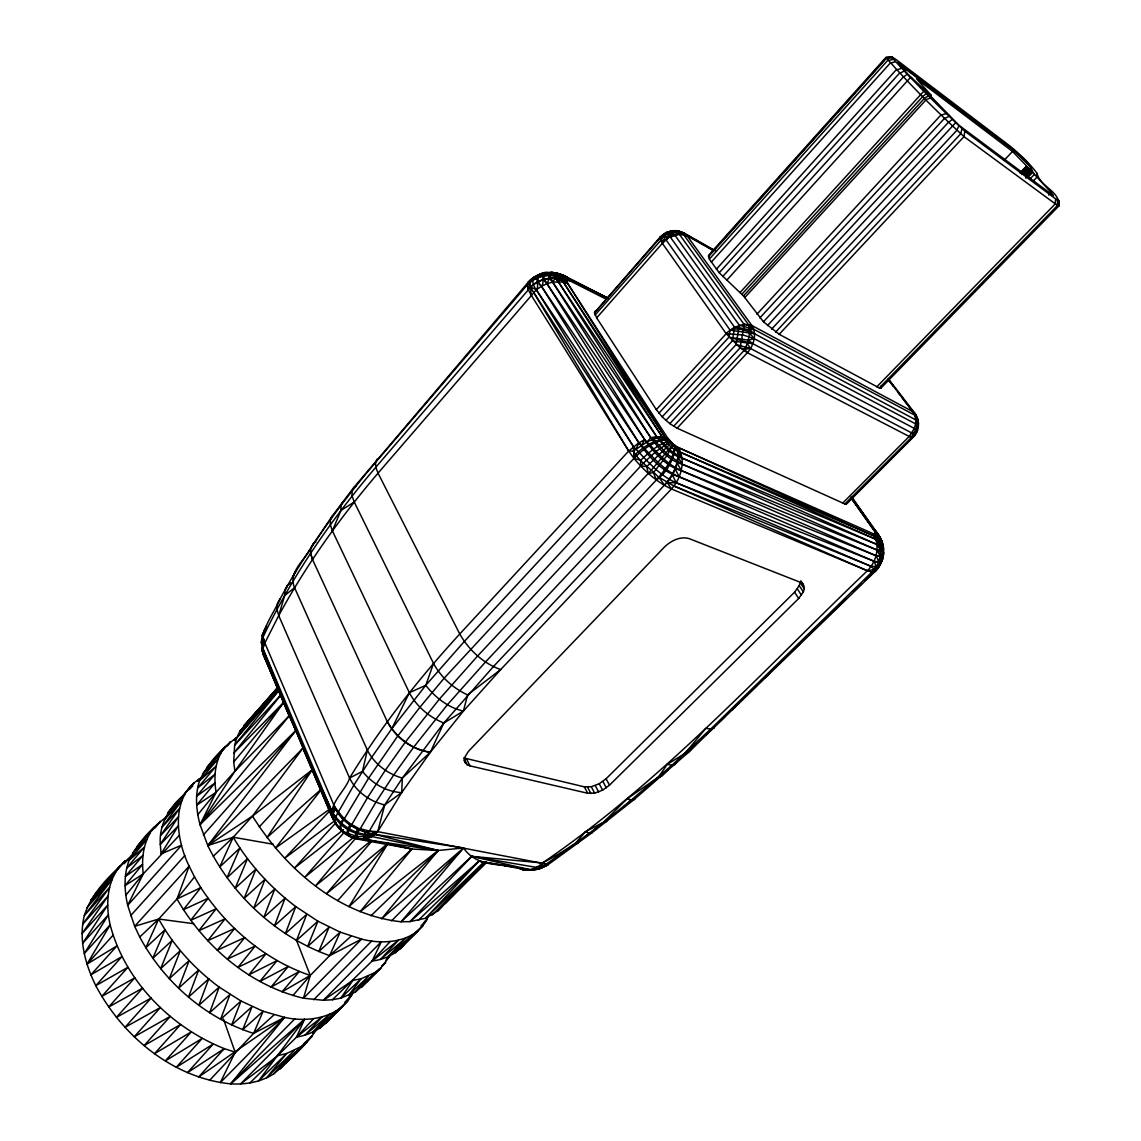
<?xml version="1.0" encoding="UTF-8"?>
<svg xmlns="http://www.w3.org/2000/svg" width="1141" height="1141" viewBox="0 0 1141 1141"><rect width="100%" height="100%" fill="white"/><g stroke="black" fill="none" stroke-linecap="round" stroke-linejoin="round"><path stroke-width="1.5" d="M1058.919 200.502L1058.591 206.293L964.002 136.635C936.889 111.547 910.176 85.076 885.901 57.464L892.248 57.05L895.956 59.46L1010.184 146.205C1019.997 154.292 1029.453 163.192 1037.069 173.375C1039.836 186.682 1061.201 191.717 1058.591 206.293M850.986 497.975L873.607 529.809C886.058 539.465 886.871 560.873 874.976 571.555L871.938 572.04L867.374 570.742L671.436 488.961C656.66 482.044 644.351 470.791 633.968 458.382L633.44 446.63L536.341 289.771C533.132 286.32 529.538 275.295 537.953 276.593M606.584 299.37L569.616 280.657L566.82 280.572L567.747 283.553L667.742 438.115L673.247 444.163L678.367 447.572C685.983 460.864 681.334 478.15 671.436 488.961L500.671 669.567L463.389 711.1L430.357 752.219C412.129 750.122 395.756 737.699 387.284 721.625L312.477 559.418L310.566 553.314L310.78 547.98L332.487 515.689L353.853 487.435L528.226 282.241C537.554 271.159 554.797 269.547 566.706 277.22L607.939 298.186M673.646 426.292L743.932 350.672C748.168 342.799 751.177 333.115 748.254 324.301L683.545 234.476C677.012 227.159 666.002 231.709 660.111 237.128L594.49 312.805L596.657 317.868L656.303 409.619L662.179 416.836L669.81 423.639L677.126 428.189L844.882 503.98L846.465 503.88L912.9 437.402C919.589 431.483 920.174 420.544 915.039 413.484L889.039 379.596M377.1 459.124L375.475 462.49L375.788 467.268L378.042 473.144L459.766 633.997C468.823 649.942 483.242 663.406 500.671 669.567L467.596 694.926L463.389 711.1L443.82 722.995L430.357 752.219L401.703 792.61L384.702 804.933C369.955 801.396 356.277 791.883 349.588 778.048L278.718 615.612L276.992 609.394L277.463 603.746L280.03 599.054C273.056 614.899 259.449 630.531 263.043 648.929L302.935 748.139L331.888 816.528L334.912 822.276L342.286 831.575C352.113 840.389 368.629 842.743 377.714 831.646L401.703 792.61L402.345 778.105L443.82 722.995L493.34 666.658L664.262 485.282C673.276 475.084 680.906 460.55 676.699 446.687C681.22 460.351 674.117 475.811 664.262 485.282C657.116 471.561 641.099 464.9 633.355 451.109L628.705 451.037L459.766 633.997C418.847 678.61 381.123 726.318 349.588 778.048C345.637 791.455 325.256 805.846 334.142 821.007C338.72 830.976 348.789 836.752 359.001 839.377L411.93 849.032L438.215 850.487L463.531 847.963C472.103 860.642 486.508 864.208 500.956 864.921M533.631 278.661C526.386 279.417 531.193 288.873 533.532 292.21L633.44 446.63C646.391 459.652 658.528 475.255 676.185 482.714L874.049 561.258C885.758 566.735 879.44 537.268 874.177 534.116L678.367 447.572L677.569 449.169L680.692 452.406L875.775 539.251C884.232 541.533 875.946 532.234 873.607 529.809L851.157 497.904M878.541 564.938L878.37 567.605L874.976 571.555L688.351 752.432L634.182 799.484L591.951 832.787L548.336 864.464C539.579 870.084 527.784 872.451 518.114 867.731C526.258 872.18 536.156 869.271 542.446 862.981C574.964 846.365 602.933 822.832 631.23 800.098L671.835 765.297L710.729 729.028L871.938 572.04C882.107 562.37 883.277 544.899 874.177 534.116L875.19 533.703L874.99 532.205L876.73 532.947L881.622 540.634M891.62 57.064C914.611 82.765 939.642 107.454 964.815 131.215L1057.579 200.317L1057.265 205.708L879.269 387.954L779.189 334.299L763.443 321.762L743.504 295.947L719.201 272.756L709.331 259.121L708.532 255.327L885.901 57.464L892.248 57.05M315.829 541.946L313.048 543.801C307.927 558.177 287.175 570.757 294.578 587.715L367.359 750.108C374.248 763.985 387.626 773.869 402.345 778.105L430.357 752.219C412.201 749.666 396.184 737.457 387.284 721.625M545.455 866.204L548.336 864.464L377.714 831.646L369.128 831.133L365.705 832.188L351.742 824.615L349.859 824.972C348.019 827.981 345.666 832.459 348.547 835.611C356.762 839.434 367.431 840.532 374.79 834.356C357.96 831.604 340.318 822.404 333.956 805.346L264.869 642.996L262.245 635.594L266.481 626.01L262.245 635.551L261.346 642.069L263.329 654.463L289.215 715.835L331.817 811.194C338.164 827.724 357.575 838.022 374.79 834.356L463.531 847.963L401.119 921.771C337.907 914.897 285.15 868.272 252.475 816.086L302.935 748.139L331.817 811.194C340.432 825.884 357.176 836.681 374.79 834.356L438.215 850.487L381.493 918.862L463.531 847.963L391.577 920.858M343.284 832.274L337.536 825.884L331.888 816.528L333.486 812.549L333.956 805.346L342.942 819.138L344.183 819.067L357.675 829.407L360.256 828.737L373.678 832.146L377.714 831.646L384.702 804.933L402.345 778.105M662.179 416.836L732.322 340.902L734.576 327.225L743.975 324.215L751.819 325.47L912.928 411.687L915.039 413.484L918.063 420.929M428.032 916.879C417.306 942.095 385.045 945.361 361.597 939.086L329.635 955.645C276.849 936.761 232.436 895.742 207.79 845.567L295.747 730.554L263.329 654.463L262.701 647.232L278.718 615.612L284.637 595.531L285.036 589.954L287.561 585.39L277.463 603.746M263.086 637.291L263.229 636.721C292.481 575.264 331.731 518.998 375.788 467.268L530.765 286.976L536.341 289.771L638.86 442.808C651.226 454.917 662.536 469.764 679.195 476.824L876.074 555.738L882.264 556.637L883.391 555.382L883.619 552.002M332.573 818.14L332.972 813.947M342.571 831.661L341.573 830.962C338.349 827.467 340.902 822.49 342.942 819.138M347.206 833.087C338.192 831.104 340.346 824.444 344.183 819.067L368.6 778.148L397.767 735.974L419.917 707.249L444.149 678.196L643.367 463.175L655.918 451.551L669.239 442.366L670.052 441.082L666.915 439.727C653.893 440.783 642.854 449.454 633.968 458.382L464.33 641.442L425.778 685.313L391.805 728.714L371.638 757.367L353.796 785.25L338.107 812.492C335.896 816.043 333.044 821.392 336.495 825.157L337.536 825.884M542.446 862.981L471.804 856.335L401.119 921.771L410.018 921.628L478.92 861.184L527.399 869.884C512.038 868.729 536.841 872.651 542.118 866.033L542.446 862.981C663.349 780.473 762.188 671.336 867.374 570.742C876.801 561.401 880.652 545.284 873.008 533.746C879.14 542.16 878.613 531.307 873.607 529.809M882.792 549.135L883.519 553.143M677.569 449.169L674.688 447.215L673.247 444.163L666.957 455.573L653.408 472.616L656.375 479.976C666.886 472.545 674.773 458.696 674.93 445.503C673.518 458.867 664.932 470.178 656.375 479.976L485.481 662.008L447.372 704.781L413.712 747.084L393.688 775.01L375.917 802.194L360.256 828.737C358.431 831.39 355.621 835.44 358.174 838.521L438.215 850.487L370.953 915.824M665.902 420.416L736.13 344.539L739.311 325.214L674.859 235.146L669.225 233.891L663.82 234.618L660.111 237.128L662.351 243.333L726.204 333.685L740.095 347.877L747.369 352.726L909.206 436.461L912.9 437.402L917.521 430.428C914.74 424.381 917.064 417.249 912.928 411.687L888.012 379.183M347.206 833.13L357.133 836.524L371.709 836.524L438.215 850.487L360.085 911.73L411.93 849.032L365.334 839.163L363.979 837.237L365.705 832.188M262.601 638.86L263.029 635.794M1055.725 199.047L1054.997 204.153L876.759 386.856M273.184 844.226L233.22 837.223L207.79 845.567L200.032 824.658L289.215 715.835L263.329 654.463L262.188 650.727L262.687 647.247L261.745 648.516L262.73 649.557M964.815 131.215L964.002 136.635L779.189 334.299M874.99 532.205C881.622 534.43 885.188 552.643 875.775 539.251L876.16 536.855L680.692 452.406C672.677 450.453 666.957 442.965 662.051 436.646L558.163 281.513C549.891 270.146 567.548 274.111 570.229 280.957M278.718 615.612C306.373 564.595 340.432 517.272 378.042 473.144L536.341 289.771C540.463 285.45 532.291 273.441 541.79 274.453C550.761 271.059 562.684 272.485 569.017 280.429C566.264 272.87 555.396 276.093 563.269 282.012L665.046 437.188L674.688 447.215M633.355 451.109L647.589 441.553L650.741 437.673L656.603 436.632L665.046 437.188L567.747 283.553C561.358 282.127 563.683 274.938 568.603 278.875L606.613 298.072M349.588 778.048L362.481 771.33L367.359 750.108M882.521 554.141L883.177 546.439L881.209 539.679M883.391 555.382L883.334 546.71L880.253 537.696M596.657 317.868L662.351 243.333L666.387 233.991L669.225 231.623L672.006 231.566L679.38 234.276L743.975 324.215L743.975 325.984L740.095 347.877L669.81 423.639M881.437 541.79L883.505 547.851L882.492 559.66L877.272 568.988L871.938 572.04L876.259 566.592L879.198 566.121L882.678 558.905M844.882 503.98L912.7 436.219L917.293 428.93L918.148 421.172L754.558 333.743C745.872 330.69 733.321 324.786 726.204 333.685L656.303 409.619M293.123 576.062C317.312 535.956 345.067 498.089 375.475 462.49L527.185 284.993C536.712 273.655 555.268 271.829 566.735 281.242C555.967 273.056 539.693 273.897 529.724 282.968L528.126 289.301L531.007 294.863L628.705 451.037L633.968 458.382L640.643 460.237C649.215 452.435 658.343 443.549 670.052 441.082M263.343 634.211L263.571 633.326L262.444 634.81L264.869 642.996L262.188 650.727L264.626 656.631L263.628 653.608M467.068 764.712L463.788 757.924L584.306 786.834L591.266 786.705L599.21 783.753L606.071 778.775L794.564 592.193L799.228 585.661L800.112 582.538L804.262 588.799L803.392 591.937L798.7 598.469L609.494 785.165L602.619 790.157L594.661 793.123L587.701 793.266L469.949 765.853L467.068 764.712L463.831 760.134M536.341 289.771L541.462 286.32C545.812 282.055 538.367 270.988 548.193 272.628M962.02 129.019L960.579 133.953L775.609 332.102M262.444 634.81L266.481 626.01M391.805 728.714L409.362 692.701L425.778 685.313L433.537 663.449L354.238 502.011L352.113 496.05L351.984 491.086L353.853 487.435L356.334 486.023M353.254 991.829C341.658 1017.287 309.496 1022.992 284.608 1017.401L253.587 1033.389C204.909 1018.043 163.876 981.674 139.73 937.046L158.699 919.018L176.969 898.98L189.149 866.147C175.386 838.407 170.137 794.079 202.556 777.206M633.968 458.382L635.566 454.132C644.608 446.202 656.118 437.959 668.783 439.57L666.915 439.727M534.901 276.75L528.226 282.241L527.185 284.993L528.126 289.301C537.368 278.49 554.683 274.325 567.02 282.241C555.724 275.181 540.278 278.204 530.765 286.976L531.007 294.863M443.82 722.995C429.358 717.204 416.636 706.593 409.362 692.701L332.359 530.807L340.974 510.441L340.945 505.377L342.928 501.584M209.545 1080.413L253.587 1033.389L263.129 1011.254L284.608 1017.401L230.653 1083.864C172.576 1077.931 122.515 1036.099 95.801 985.667C85.218 964.231 78.501 939.371 84.306 915.595C92.179 891.107 112.602 872.594 131.4 856.021L124.084 863.78M636.393 448.499L638.86 442.808L644.722 439.77C656.018 450.609 666.144 464.145 681.234 470.548L876.074 555.738L882.407 555.396L883.505 554.169M292.895 995.551L310.252 975.455L329.635 955.645L340.175 932.154L361.597 939.086L303.477 998.204C249.622 985.496 204.282 946.274 176.969 898.98L194.498 876.887L189.149 866.147L134.667 926.321L139.73 937.046M249.879 1082.966L296.532 1037.098L304.519 1019.284L230.653 1083.864C245.515 1084.706 260.975 1082.139 273.626 1073.909C288.915 1060.417 305.103 1046.739 316.485 1029.638L312.591 1032.947M537.696 282.098L541.462 286.32L546.981 283.71L549.334 278.49L548.835 273.626L551.288 272.414L558.006 273.84L568.018 280.173L566.549 278.019M386.856 958.597L389.537 956.443L380.894 967.953L375.161 972.474L361.098 978.75L352.883 980.404L323.345 1000.286L332.416 999.73L372.137 961.022L381.294 941.781L323.345 1000.286L303.477 998.204L310.252 975.455L296.46 940.155M235.174 1052.202L220.284 1082.681L284.608 1017.401L198.563 1077.061L224.264 1048.622L235.174 1052.202L223.394 1018.899M179.437 835.226L143.238 873.892L127.678 905.326L134.667 926.321L158.699 919.018L193.728 923.697M289.215 715.835L234.889 771.245L216.077 792.31L200.032 824.658C196.209 810.31 194.754 794.764 199.661 780.487C207.662 763.472 221.283 748.696 236.458 737.756L234.561 740.466M958.754 126.252L956.586 130.587L771.616 329.136M333.486 812.549L335.468 808.812L349.859 824.972M332.487 515.689L330.405 519.611L330.348 524.774L332.359 530.807M357.675 829.407C356.149 831.903 354.152 835.611 356.52 838.25L358.944 839.362L348.547 835.611M285.036 589.954L295.562 571.612M87.03 964.116L110.149 924.852C105.657 905.098 106.698 882.392 119.962 866.076L90.71 900.349L115.541 872.409L87.001 907.594L112.046 879.526L84.306 915.595L109.55 887.398L82.651 924.281L108.095 895.956L82.081 933.566L107.696 905.098L82.623 943.365L108.381 914.768L84.263 953.591L110.149 924.852C124.997 981.331 170.751 1027.157 224.264 1048.622L187.452 1072.668L213.239 1044.015L176.342 1067.249L202.199 1038.41L165.345 1060.888L191.289 1031.892L154.591 1053.628L180.606 1024.518L144.194 1045.541L170.294 1016.36L134.296 1036.741L160.439 1007.503L125.011 1027.328L151.183 998.061L116.411 1017.387L142.625 988.135L108.637 1007.061L134.838 977.837L101.734 996.435L127.92 967.283L95.801 985.667L121.944 956.586L90.881 974.842L116.967 945.875L87.03 964.116L113.03 935.263M641.827 444.662L644.722 439.77L546.981 283.71C545.526 280.886 541.319 275.024 545.64 272.742L553.613 272.585M384.702 804.933L364.778 838.778M263.785 630.93L265.154 628.748M161.095 853.882L178.381 825.713L160.311 844.411L161.095 853.882L181.59 845.21L127.678 905.326C124.298 890.508 123.684 874.619 129.133 860.214C137.505 843.156 151.097 828.352 166.301 817.099L164.047 819.595M371.438 841.63L326.611 893.588L388.111 843.327L348.989 906.624L411.93 849.032L400.02 846.18M564.125 280.657L563.269 282.012L552.643 282.084L546.981 283.71L543.387 279.745M331.96 1015.476C324.258 1027.684 310.48 1034.787 296.532 1037.098L313.632 1018.642M530.208 280.344L527.185 284.993L529.724 282.968M268.734 665.403L265.696 659.227L283.852 702.171L234.889 771.245L200.032 824.658L295.747 730.554L203.369 834.97M668.255 769.405L661.737 776.208L658.585 776.978L627.008 798.885L603.618 822.176L585.419 831.718L575.121 843.769L577.688 843.427L578.915 841.274L539.95 868.486L530.294 869.756L471.804 856.335L410.018 921.628L425.593 918.234L437.773 910.932L486.009 862.625L444.961 903.487L454.888 893.432M673.247 444.163L650.969 470.506L477.651 655.961L439.285 699.233L405.412 742.021L385.287 770.275L367.445 797.773L351.742 824.615C349.631 827.781 346.607 832.602 349.688 836.139L350.558 836.752M315.572 775.966L312.22 769.818L266.937 837.594L320.978 789.444M662.351 243.333L674.787 232.108L678.382 231.138L684.486 233.249L715.421 250.806M661.709 235.731L659.883 238.44L664.433 236.9L670.309 237.043L682.418 233.434L684.486 233.249L687.067 235.745L751.819 325.47C757.282 334.142 753.787 345.58 747.369 352.726L677.126 428.189M696.338 743.918L688.351 752.432L685.014 753.36L667.271 764.342L658.585 776.978M880.424 562.171L880.467 563.968L874.976 571.555C885.059 561.614 884.788 544.015 874.862 534.074C881.123 539.108 890.051 565.023 874.049 561.258L679.195 476.824C661.894 471.946 649.215 456.842 638.86 442.808L541.462 286.32C533.803 279.274 539.935 269.461 549.548 273.384M352.883 980.404L340.817 998.147L332.416 999.73M881.522 540.549C884.147 544.029 880.11 547.024 876.944 544.471L682.175 464.173C668.655 460.593 658.885 448.484 650.741 437.673L552.643 282.084L555.282 278.404L554.84 274.439L556.837 273.441L562.755 275.794L568.018 280.173M373.678 832.146L371.709 836.524L363.979 837.209M846.465 503.88L914.569 435.648L914.355 434.336L750.564 348.533L736.13 344.539M155.19 827.881L160.168 821.377L136.906 846.907L154.848 826.54L142.154 841.502L144.579 839.705M227.33 745.886L230.596 741.664L206.792 767.779L225.561 746.485L211.755 762.716L214.08 761.047M594.49 312.805L662.579 235.089L666.615 232.308L673.076 230.582M321.206 789.658L275.423 848.105L329.649 809.154M842.571 503.21L909.206 436.461L914.397 428.431L915.61 423.867L918.248 422.512L915.767 419.346L917.849 419.474L918.476 424.038M279.431 689.863L234.632 745.216L233.705 761.946L234.889 771.245M281.299 694.584L233.634 753.245L283.852 702.171L233.705 761.946M955.274 123.114L767.465 325.613M125.81 895.257L143.238 873.892C141.541 859.829 143.01 844.925 150.412 832.588L132.556 853.154L146.918 839.448L129.133 860.214L144.422 847.078L126.722 868.03L142.953 855.408L125.339 876.516L142.554 864.379L125.025 885.63L143.238 873.892M197.778 814.703L216.077 792.31C213.895 778.832 214.479 764.285 221.44 752.19L202.741 773.712L218.288 758.751L199.661 780.487L216.134 766.11L197.593 788.032L215.021 774.197L196.566 796.304L215.007 782.968L196.623 805.218L216.077 792.31M685.014 753.36L705.808 728.343L710.729 729.028L714.252 727.944M924.296 90.667L740.11 292.495M278.475 688.251L236.7 737.927L234.632 745.216L281.214 694.512M910.261 77.702L726.646 280.329M356.021 837.808L315.586 885.787L370.754 840.988M197.721 781.086L199.903 778.533L197.536 780.986M278.019 687.381L239.767 731.452L236.7 737.927L279.303 689.563M185.184 792.938L194.027 782.783L167.841 812.863L184.871 793.951L164.432 819.652L181.69 800.797L162.008 827.211L179.536 808.413L160.624 835.497L178.424 816.742L160.311 844.411C158.913 825.756 168.212 808.741 181.875 796.746M278.219 688.052L239.767 731.452L251.049 718.488M256.796 711.913L260.248 707.976M263.685 704.04L268.278 698.791M271.729 694.84L277.477 688.28M344.069 832.531L304.832 877.244L354.48 836.595M337.793 900.563L388.111 843.327M595.089 315.03L660.639 240.551L663.82 234.618L669.225 231.623M277.862 687.31L243.803 725.833L278.162 687.21M879.269 387.954L880.952 388.097L881.394 385.587M404.613 943.65C396.94 953.876 384.617 959.495 372.137 961.022L390.251 941.525M712.098 252.161L715.664 248.182M719.229 244.217L738.227 223.023M741.793 219.043L745.358 215.064M748.924 211.099L766.738 191.232M771.487 185.926L775.053 181.961M778.604 177.982L796.418 158.114M801.167 152.823L804.733 148.843M808.299 144.864L824.929 126.323M829.678 121.032L834.428 115.726M837.993 111.747L854.623 93.205M859.373 87.914L864.122 82.608M867.673 78.643L884.304 60.088M708.404 256.796L886.215 58.491L891.891 57.906M709.331 259.121L887.612 60.487L893.061 59.532M711.271 262.173L890.023 63.297L895.029 61.828M130.63 915.71L184.828 855.55M716.377 269.219L896.042 70L901.062 68.517M719.201 272.756L899.279 73.438L903.715 71.341M722.709 276.55L903.116 77.274L906.853 74.465M234.09 740.366L236.458 737.756M547.594 863.937C543.772 868.073 537.711 869.642 531.749 869.927M331.888 816.528L312.22 769.818L252.475 816.086L233.22 837.223L213.224 856.292M741.907 294.221L923.226 96.015L926.948 93.177M335.853 822.789L294.478 868.044L343.498 829.678M743.504 295.947L924.98 97.755L929.402 95.63M744.802 297.573L926.478 99.353L931.484 97.855M658.899 413.156L728.942 337.194L730.097 330.12L734.576 327.225L738.798 327.61L749.395 329.92L754.558 333.743L730.097 330.12L666.03 239.838C667.442 235.346 670.751 230.938 675.786 230.553L681.234 231.908L713.724 250.335M756.911 314.217L940.769 115.198L945.818 113.686M332.73 1015.419L330.32 1018.029L334.071 1014.32M344.753 1002.383L351.97 994.567L349.46 997.02M421.029 925.864L426.891 919.518L424.423 921.928M759.849 317.883L944.12 118.778L948.57 116.596M763.443 321.762L948.071 122.715L951.794 119.819M248.752 721.112L251.134 718.559M258.265 710.886L260.647 708.333M259.249 826.883L312.22 769.818M285.25 1063.255L279.902 1069.003L301.195 1046.554L307.2 1041.719L285.25 1063.255L297.559 1050.89M532.177 870.055L478.92 861.184L425.593 918.234L483.798 862.125L432.139 915.053L485.98 862.582M110.648 878L95.359 893.916L125.282 860.599L100.893 888.354L103.432 886.486M437.773 910.932L442.48 905.954M366.275 982.244L355.279 992.014L340.817 998.147L361.098 978.75L348.461 995.565L368.557 976.097L355.279 992.014L375.161 972.474L361.226 987.55L380.894 967.953L366.275 982.244L379.625 968.738M330.533 810.124L284.637 858.289L334.213 821.163M1003.966 160.482L1012.538 151.468L1031.949 171.378L1030.936 167.527M640.643 460.237L640.657 466.027L646.719 466.555L671.578 442.651L671.906 444.919M1026.23 175.971L1031.122 170.865M1025.531 175.429L1030.437 170.323M906.91 73.381L900.092 64.923L1010.584 147.831C1017.957 155.005 1028.64 161.081 1032.191 170.979L1025.788 177.796L1031.949 171.378M1025.773 177.796L1032.034 171.307M1027.927 177.354L1032.847 172.22L1032.191 170.979M1029.539 179.465L1034.488 174.331L1032.847 172.22M177.454 801.823L182.175 796.917M189.263 789.558L192.815 785.892M1033.29 180.977L1036.984 177.155L1034.488 174.331M1048.65 195.025L1051.118 192.487L1036.984 177.155M385.943 960.137L389.537 956.443M880.952 388.097L1058.905 205.908L1058.178 204.567M230.653 1083.864L294.806 1018.87M313.661 999.773L371.724 940.968M382.05 966.27L385.687 962.59L381.864 965.985M312.834 1033.332L316.485 1029.638M459.837 888.411L485.881 862.097M301.238 1047.181L312.306 1036.057L303.506 1044.101M410.76 937.56L423.069 925.394L399.892 948.941L418.276 930.457L394.244 953.377L412.557 934.65L387.698 956.9L405.939 937.931L380.31 959.467L398.48 940.241L372.137 961.022M336.566 1011.853L347.805 1000.743L325.285 1023.62L342.685 1006.12L319.337 1028.369L336.666 1010.655L312.534 1032.248L329.778 1014.292L304.904 1035.172L322.076 1016.973L296.532 1037.098M418.205 920.43L478.92 861.184M719.985 721.454L725.063 716.505M731.424 710.315L739.054 702.899M741.593 700.417L756.84 685.584M764.47 678.153L769.547 673.219M775.894 667.029L784.794 658.371M787.333 655.89L800.041 643.524M808.94 634.867L815.302 628.677M820.379 623.742L845.795 598.996M853.411 591.58L861.041 584.149M864.849 580.441L878.37 567.605M467.867 879.226L485.681 861.983M706.25 734.547L714.936 726.332M329.635 955.645L351.057 936.148M253.587 1033.389L274.011 1014.848M685.285 754.187L690.134 749.78M674.36 764.028L676.798 761.874L675.087 764.456L671.835 765.297L667.271 764.342M528.226 282.241L532.105 278.917M915.809 432.739L917.007 431.712L916.779 430.243L914.397 428.431L752.932 343.741L728.942 337.194L748.211 340.132L752.932 343.741L732.322 340.902M915.039 434.265L916.209 433.28L914.397 428.431L917.293 428.93M659.441 777.021L663.377 773.698M647.589 441.553L653.379 439.342L656.603 436.632L670.352 450.324L681.976 458.04L876.944 544.471L879.369 544.086M674.859 235.146L680.635 232.194L684.486 233.249L678.382 231.138M610.406 817.313L613.059 815.187M623.713 806.673L630.36 801.353M284.637 595.531L294.578 587.715M594.561 829.55L598.512 826.526M605.101 821.463L607.739 819.438L606.37 821.705L603.618 822.176M585.419 836.41L588.029 834.456M555.282 278.404L558.163 281.513L560.944 279.474M288.659 584.577L290.884 582.937M638.86 442.808L628.705 451.037L533.532 292.21M539.422 868.272L538.866 868.244M252.475 816.086L207.79 845.567L302.935 748.139L334.142 821.007L336.281 822.675M340.974 510.441L354.238 502.011M536.398 276.521L542.902 273.983M533.061 278.147C543.216 271.244 557.649 272.556 566.82 280.572L563.697 279.06M352.555 837.451L370.982 841.003M176.969 898.98L200.83 887.641C226.788 927.333 265.04 960.08 310.252 975.455L282.012 991.857L299.341 971.49L270.959 987.15L288.245 966.527L259.848 981.46L277.12 960.579L248.809 974.842L266.067 953.733L237.956 967.368L255.213 946.046L227.416 959.11L244.673 937.617L217.303 950.182L234.59 928.517L207.748 940.669L225.062 918.847L198.834 930.671L216.191 908.749L190.69 920.316L208.09 898.295L183.373 909.705L200.83 887.641L194.498 876.887M546.981 283.71L650.741 437.673L653.379 439.342L662.051 436.646L668.212 438.814M594.86 311.35L596.201 310.766M537.611 275.309C547.466 270.859 559.019 273.726 567.262 280.215L564.98 277.748M548.336 864.464L536.598 867.417L471.804 856.335M916.109 416.023L915.923 414.782L914.854 415.196L753.716 329.236L739.311 325.214M660.111 237.128L661.324 236.7M542.118 866.033L545.969 864.664M662.579 235.089L665.916 234.19M669.311 231.766L665.588 232.778L660.967 237.856L660.639 240.551L666.03 239.838C669.296 236.358 671.421 230.953 676.941 230.724L681.234 231.908L677.512 231.808M748.211 340.132L754.287 338.692L915.61 423.867L918.077 425.75L918.305 427.276M915.981 431.854L912.215 432.739L912.9 437.402M877.044 569.117L867.374 570.742L673.946 485.995L660.197 477.936M262.173 641.927L261.332 642.069L264.869 642.996L261.318 642.968L262.159 642.982M749.395 329.92L753.716 329.236L748.667 325.456L743.975 324.215M552.501 272.528L550.176 272.585M653.408 472.616L648.302 473.401L646.719 466.555M591.951 832.787L589.284 833.187L585.419 831.718M878.37 562.513L881.094 562.085L882.264 558.334M541.462 286.32L644.722 439.77C654.135 452.392 665.56 466.255 681.234 470.548L877.058 550.048C889.481 552.073 880.053 536.099 875.233 533.061L877.5 534.701M740.095 347.877L744.802 349.103L750.564 348.533L747.17 343.598M909.206 436.461L912.7 436.219M658.913 438.13L667.742 438.115M541.704 867.688L536.598 867.417L537.44 868.601M726.204 333.685L743.033 334.969L754.287 338.692L749.366 333.044M748.667 325.456L751.819 325.47M874.049 561.258L876.259 566.592L871.111 566.35L676.185 482.714L667.271 482.6L671.436 488.961M679.38 234.276L687.067 235.745L713.367 250.649M875.775 539.251L681.976 458.04C671.065 455.23 663.235 445.29 656.603 436.632L552.643 282.084L549.848 275.537L551.431 272.685C557.835 274.268 565.808 274.396 569.616 280.657L568.603 278.875L606.541 298.343M530.294 869.756L533.004 869.927M874.263 569.473L871.111 566.35L673.946 485.995M878.741 561.329L876.074 555.738M880.125 555.638L877.058 550.048L682.175 464.173L667.642 454.574L653.379 439.342M351.485 836.952L353.154 837.166M880.339 549.805L876.944 544.471M346.693 832.688L344.839 832.459L345.523 833.058M669.239 442.366L671.578 442.651M401.703 792.61C386.286 791.811 371.923 783.368 362.481 771.33M374.405 841.459L377.828 841.93M560.317 274.995L563.069 275.395L607.868 298.101M504.379 865.491L507.816 866.048M511.239 866.604L514.677 867.16M552.444 272.485L562.499 275.01L567.747 278.461M463.389 711.1C448.156 707.62 435.177 697.522 425.778 685.313M877.058 550.048L880.453 551.074L883.391 549.777L881.693 543.116L875.19 533.703L879.74 538.766L883.548 549.178M554.626 272.984L555.396 273.241M567.747 283.553L563.269 282.012L662.051 436.646M523.434 868.643L526.415 869.684M556.451 273.312L558.947 274.796M557.15 273.968L567.262 280.215M678.367 447.572L874.577 536.356M1057.579 200.317L1058.663 200.816M561.586 274.681L607.312 298.086M682.418 233.434L687.067 235.745M467.596 694.926C453.362 688.308 441.011 677.326 433.537 663.449M804.262 588.799L802.779 583.864L800.511 582.381L689.064 538.581C680.093 536.013 670.751 540.934 664.404 547.081L468.466 751.32L464.587 757.524L465.143 762.844M874.077 530.508L877.657 533.418L880.61 538.538M1012.538 151.468L916.494 78.772L931.398 95.502L930.243 94.888L910.532 76.918M876.73 532.947L874.462 531.15L876.345 531.677L879.454 536.598L851.286 496.549M340.061 828.195L340.788 828.837M564.011 278.104L566.82 280.572M924.51 89.825L959.082 125.382L1053.243 195.567L1051.118 192.487M908.65 75.121L912.657 78.815M906.154 72.511L909.263 75.62M912.928 411.687L915.923 414.782M549.334 278.49L552.643 282.084M905.441 71.826L897.496 62.484L1014.078 150.412L1030.637 166.9M875.233 533.061L877.671 535.999M889.081 380.752L893.403 386.4M897.725 392.048L899.892 394.857M902.06 397.681L913.955 413.199M262.188 650.769L263.172 652.139M670.309 237.043L734.576 327.225M851.685 497.105L878.071 534.288L878.727 537.539M744.802 349.103L747.369 352.726M917.849 419.474L914.854 415.196L917.193 418.191M801.11 581.34L802.779 583.864M800.725 581.026L804.063 586.046M799.228 585.661L803.392 591.937M797.345 588.97L801.481 595.231M794.564 592.193L798.7 598.469M678.082 451.993L681.976 458.04M558.163 281.513L656.603 436.632M678.125 457.227L682.175 464.173M264.527 656.546L263.329 654.463L264.912 657.644M677.155 462.989L681.234 470.548M606.071 778.775L609.494 785.165M602.904 781.442L606.327 787.846M599.21 783.753L602.619 790.157M595.245 785.55L598.64 791.968M591.266 786.705L594.661 793.123M587.529 787.147L590.924 793.565M584.306 786.834L587.701 793.266M675.215 468.994L679.195 476.824M672.391 474.941L676.185 482.714M466.655 759.079L469.949 765.853M877.657 533.418L878.071 534.288M263.043 648.929L331.817 811.194M329.991 809.554L334.142 821.007M310.566 553.314L312.477 559.418M1037.069 173.375L1037.069 176.898M208.689 978.921L198.891 1005.278L219.172 987.093L241.008 1001.014L263.129 1011.254L242.676 1029.71L252.09 1006.619L231.637 1025.017L241.008 1001.014L220.57 1019.327L229.983 994.481L209.616 1012.737L219.172 987.093C194.612 968.909 173.489 945.846 158.699 919.018L145.806 947.757L165.017 929.744L152.794 958.34L172.234 940.312L160.653 968.68L180.321 950.638L169.296 978.65L189.149 960.579L178.624 988.149L198.648 970.05L188.522 997.049L208.689 978.921M285.093 898.124L274.482 925.779L295.79 906.596L317.911 921.186L340.175 932.154L318.724 951.58L329.093 927.162L307.614 946.517L317.911 921.186L296.46 940.484L306.772 914.312L285.378 933.552L295.79 906.596C270.802 887.712 249.066 864.308 233.22 837.223L219.657 867.074L239.91 848.005L227.002 877.757L247.483 858.688L235.189 888.24L255.898 869.157L244.145 898.395L265.026 879.297L253.744 908.108L274.796 888.996L263.899 917.264L285.093 898.124M635.68 797.088L634.182 799.484L631.23 800.098L627.008 798.885L631.444 799.927L634.396 799.299L635.68 797.088M304.519 1019.284L258.551 1080.941L286.633 1053.514L301.195 1046.554L273.626 1073.909L294.321 1050.504L266.495 1077.903L286.633 1053.514L278.219 1055.525L240.551 1083.95L304.519 1019.284M1026.287 166.401L1020.182 172.833L1026.287 166.401M1027.014 167.156L1022.136 172.305L1027.014 167.156M1027.856 167.984L1021.751 174.416L1027.856 167.984M1028.74 168.825L1023.862 173.974L1028.74 168.825M1029.624 169.624L1024.746 174.758L1029.624 169.624M1031.635 171.221L1026.715 176.356L1031.635 171.221"/></g></svg>
